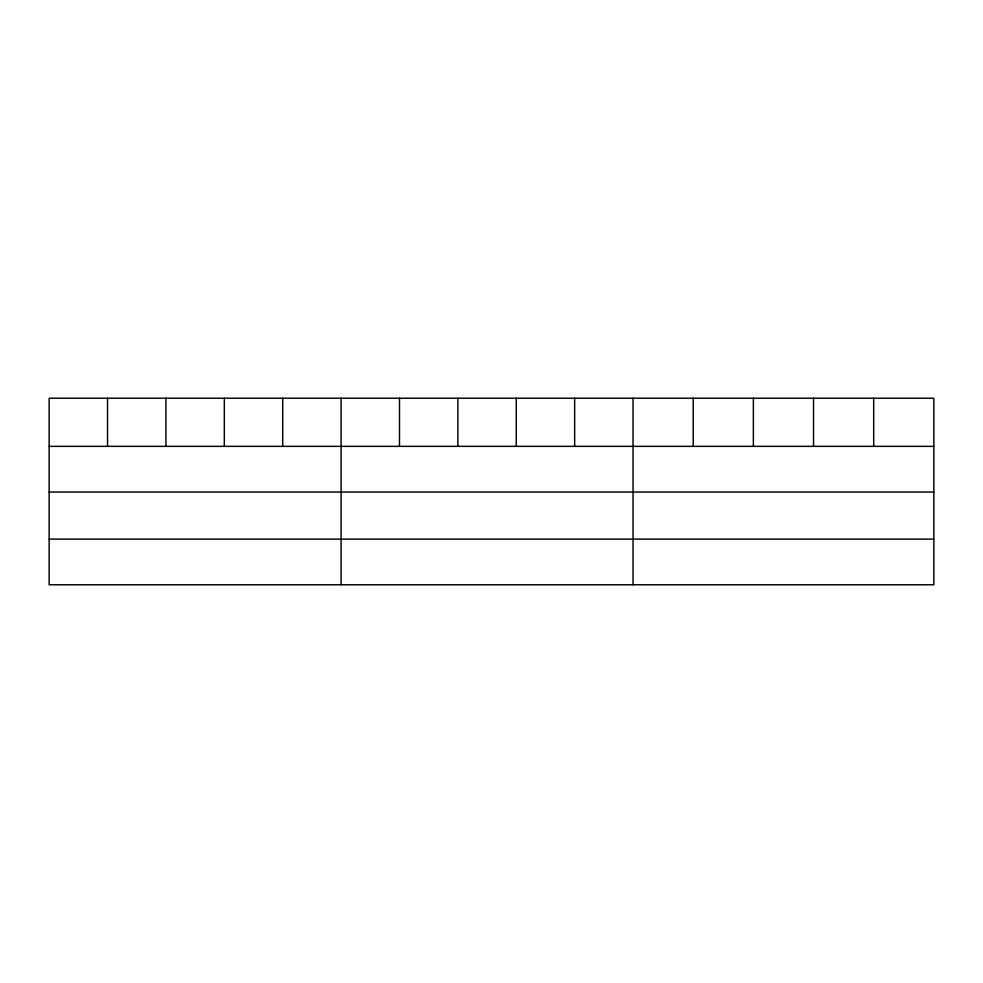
<?xml version="1.0" encoding="UTF-8"?>
<svg xmlns="http://www.w3.org/2000/svg" width="983" height="983" viewBox="0 0 983 983"><rect width="100%" height="100%" fill="white"/><g stroke="black" fill="none" stroke-linecap="round" stroke-linejoin="round"><path stroke-width="1.47" d="M933.85 492.041L933.85 398.226L49.15 398.226L49.15 584.774L933.85 584.774L933.85 492.041L49.15 492.041M49.15 446.356L933.85 446.356M49.15 539.102L933.85 539.102M873.69 398.226L873.69 446.356M813.531 398.226L813.531 446.356M753.371 398.226L753.371 446.356M693.212 398.226L693.212 446.356M633.052 398.226L633.052 584.774M574.662 398.226L574.662 446.356M516.272 398.226L516.272 446.356M457.881 398.226L457.881 446.356M399.491 398.226L399.491 446.356M341.101 398.226L341.101 584.774M282.711 398.226L282.711 446.356M224.321 398.226L224.321 446.356M165.93 398.226L165.93 446.356M107.54 398.226L107.54 446.356"/></g></svg>
